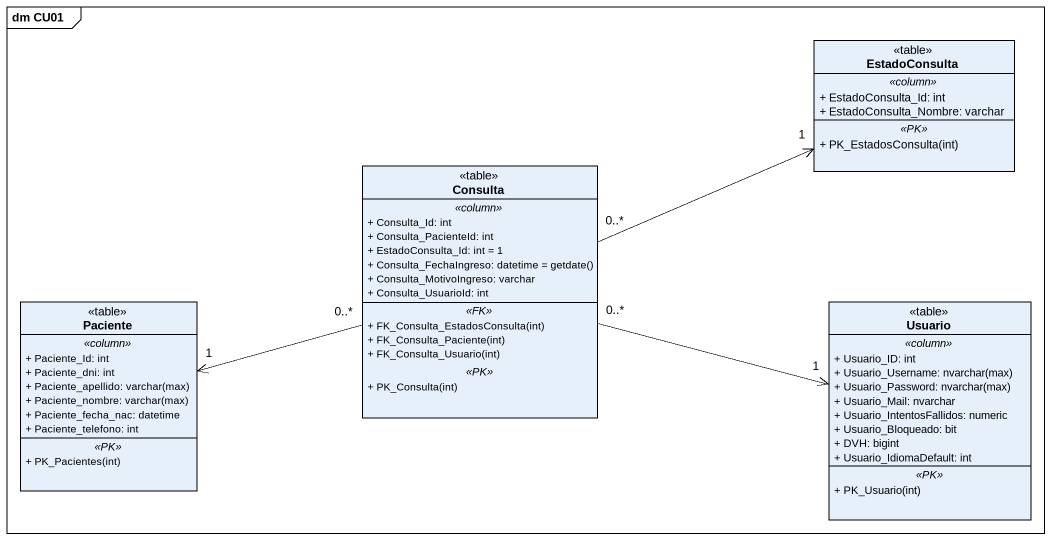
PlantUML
@startuml
mainframe dm CU01
hide circle
hide empty members
skinparam classAttributeIconSize 0
class EstadoConsulta <<table>> {
  .. <<column>> ..
  + EstadoConsulta_Id: int
  + EstadoConsulta_Nombre: varchar
  .. <<PK>> ..
  + PK_EstadosConsulta(int)
}
class Consulta <<table>> {
  .. <<column>> ..
  + Consulta_Id: int
  + Consulta_PacienteId: int
  + EstadoConsulta_Id: int = 1
  {field} + Consulta_FechaIngreso: datetime = getdate()
  + Consulta_MotivoIngreso: varchar
  + Consulta_UsuarioId: int
  .. <<FK>> ..
  + FK_Consulta_EstadosConsulta(int)
  + FK_Consulta_Paciente(int)
  + FK_Consulta_Usuario(int)
  .. <<PK>> ..
  + PK_Consulta(int)
}
class Paciente <<table>> {
  .. <<column>> ..
  + Paciente_Id: int
  + Paciente_dni: int
  {field} + Paciente_apellido: varchar(max)
  {field} + Paciente_nombre: varchar(max)
  + Paciente_fecha_nac: datetime
  + Paciente_telefono: int
  .. <<PK>> ..
  + PK_Pacientes(int)
}
class Usuario <<table>> {
  .. <<column>> ..
  + Usuario_ID: int
  {field} + Usuario_Username: nvarchar(max)
  {field} + Usuario_Password: nvarchar(max)
  + Usuario_Mail: nvarchar
  + Usuario_IntentosFallidos: numeric
  + Usuario_Bloqueado: bit
  + DVH: bigint
  + Usuario_IdiomaDefault: int
  .. <<PK>> ..
  + PK_Usuario(int)
}
Consulta "0..*" -right-> "1" EstadoConsulta
Consulta "0..*" -left-> "1" Paciente
Consulta "0..*" -right-> "1" Usuario
@enduml
